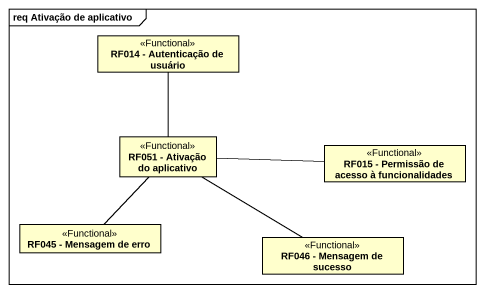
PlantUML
@startuml
mainframe req Ativação de aplicativo
hide circle
hide empty members
class "RF014 - Autenticação de usuário" as RF014_Autenticação_de <<Functional>>
class "RF051 - Ativação do aplicativo" as RF051_Ativação_do_aplicativo <<Functional>>
class "RF015 - Permissão de acesso à funcionalidades" as RF015_Permissão_de_acesso_à <<Functional>>
class "RF045 - Mensagem de erro" as RF045_Mensagem_de_erro <<Functional>>
class "RF046 - Mensagem de sucesso" as RF046_Mensagem_de_sucesso <<Functional>>
RF051_Ativação_do_aplicativo -up- RF014_Autenticação_de
RF051_Ativação_do_aplicativo -right- RF015_Permissão_de_acesso_à
RF045_Mensagem_de_erro -up- RF051_Ativação_do_aplicativo
RF046_Mensagem_de_sucesso -up- RF051_Ativação_do_aplicativo
@enduml
